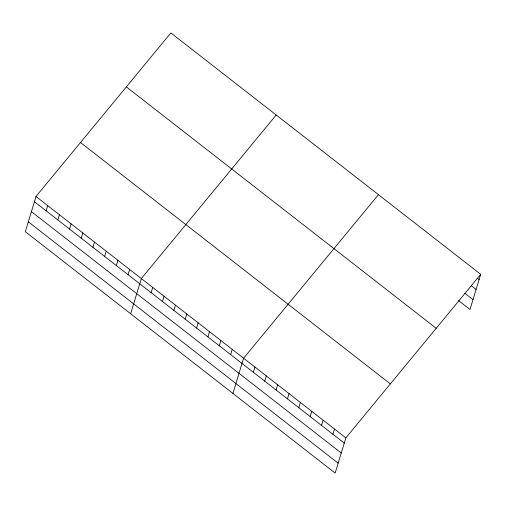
<?xml version="1.0" encoding="UTF-8"?>
<svg xmlns="http://www.w3.org/2000/svg" width="506" height="506" viewBox="0 0 506 506"><rect width="100%" height="100%" fill="white"/><g stroke="black" fill="none" stroke-linecap="round" stroke-linejoin="round"><path stroke-width="0.76" d="M35.996 196.486L25.3 231.685L335.155 473.085L345.851 437.886L480.7 274.315L170.845 32.915L35.996 196.486L345.851 437.886M46.109 210.838L47.703 205.6M57.817 219.958L59.404 214.721M69.524 229.079L71.112 223.842M81.226 238.2L82.82 232.962M92.933 247.314L94.527 242.083M104.641 256.434L106.228 251.197M116.342 265.555L117.936 260.318M128.05 274.676L129.644 269.439M130.649 313.764L141.345 278.559L276.194 114.989M151.117 292.645L152.711 287.408M162.477 301.5L164.07 296.263M173.843 310.349L175.43 305.112M185.202 319.197L186.796 313.967M196.562 328.052L198.156 322.815M207.928 336.901L209.516 331.67M219.288 345.756L220.875 340.519M230.647 354.605L232.241 349.368M232.905 393.428L243.601 358.223L378.444 194.652M253.373 372.308L254.961 367.071M264.733 381.157L266.32 375.926M276.093 390.012L277.686 384.775M287.459 398.861L289.046 393.624M298.818 407.716L300.406 402.479M310.178 416.565L311.772 411.327M321.538 425.419L323.132 420.182M332.904 434.268L334.491 429.031M480.7 274.315L470.004 309.514L458.645 300.665M477.316 278.148L479.106 279.546M471.32 285.713L476.102 289.438M464.635 293.107L473.009 299.628M126.342 86.893L436.204 328.293M80.492 142.502L390.354 383.902M34.408 201.717L344.263 443.117M31.397 211.609L341.259 453.009M28.304 221.799L338.16 463.199"/></g></svg>
